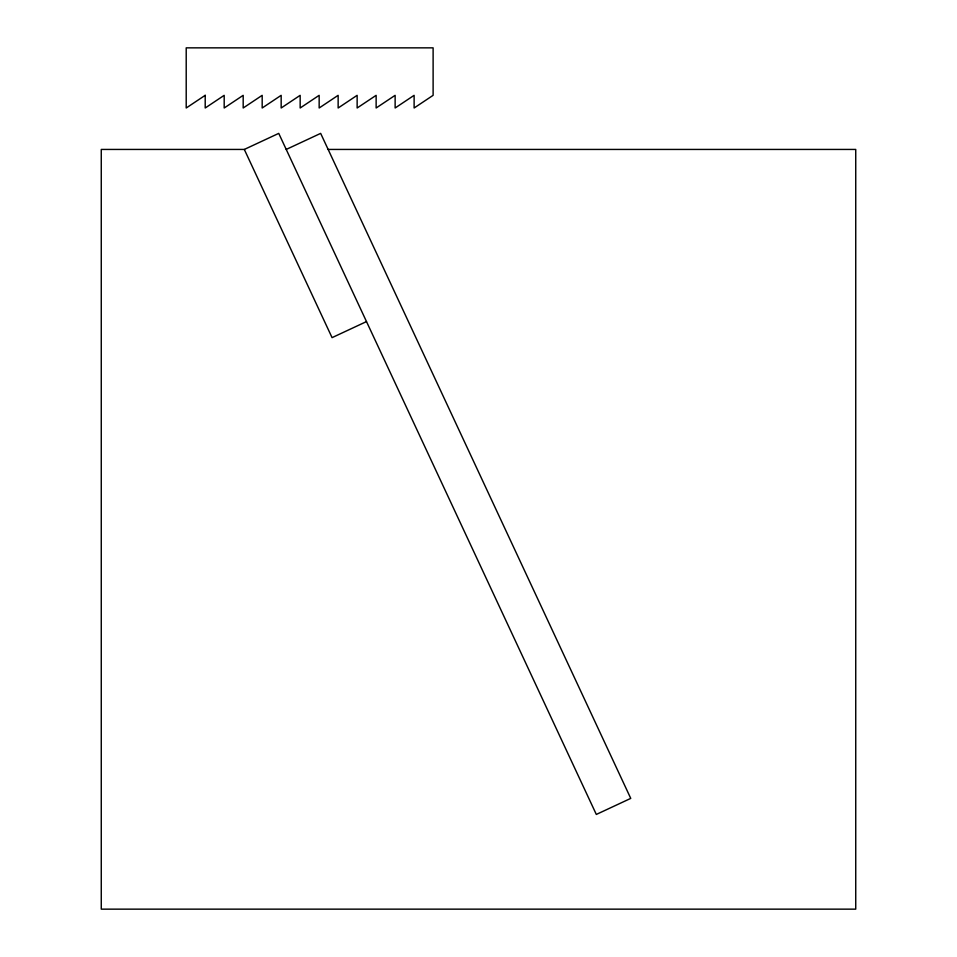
<?xml version="1.0" encoding="UTF-8"?>
<svg xmlns="http://www.w3.org/2000/svg" width="957" height="957" viewBox="0 0 957 957"><rect width="100%" height="100%" fill="white"/><g stroke="black" fill="none" stroke-linecap="round" stroke-linejoin="round"><path stroke-width="1.44" d="M328.143 149.436L855.737 149.436L855.737 909.15L101.263 909.15L101.263 149.436L244.31 149.436L278.738 133.382L596.319 814.443L630.747 798.389L320.655 133.382L286.227 149.436M366.495 321.588L332.067 337.642L244.31 149.436M205.205 95.329L186.208 107.997L186.208 47.85L433.114 47.85L433.114 95.329L414.118 107.997L414.118 95.329L395.133 107.997L395.133 95.329L376.137 107.997L376.137 95.329L357.14 107.997L357.14 95.329L338.144 107.997L338.144 95.329L319.16 107.997L319.16 95.329L300.163 107.997L300.163 95.329L281.167 107.997L281.167 95.329L262.182 107.997L262.182 95.329L243.186 107.997L243.186 95.329L224.189 107.997L224.189 95.329L205.205 107.997L205.205 95.329"/></g></svg>
